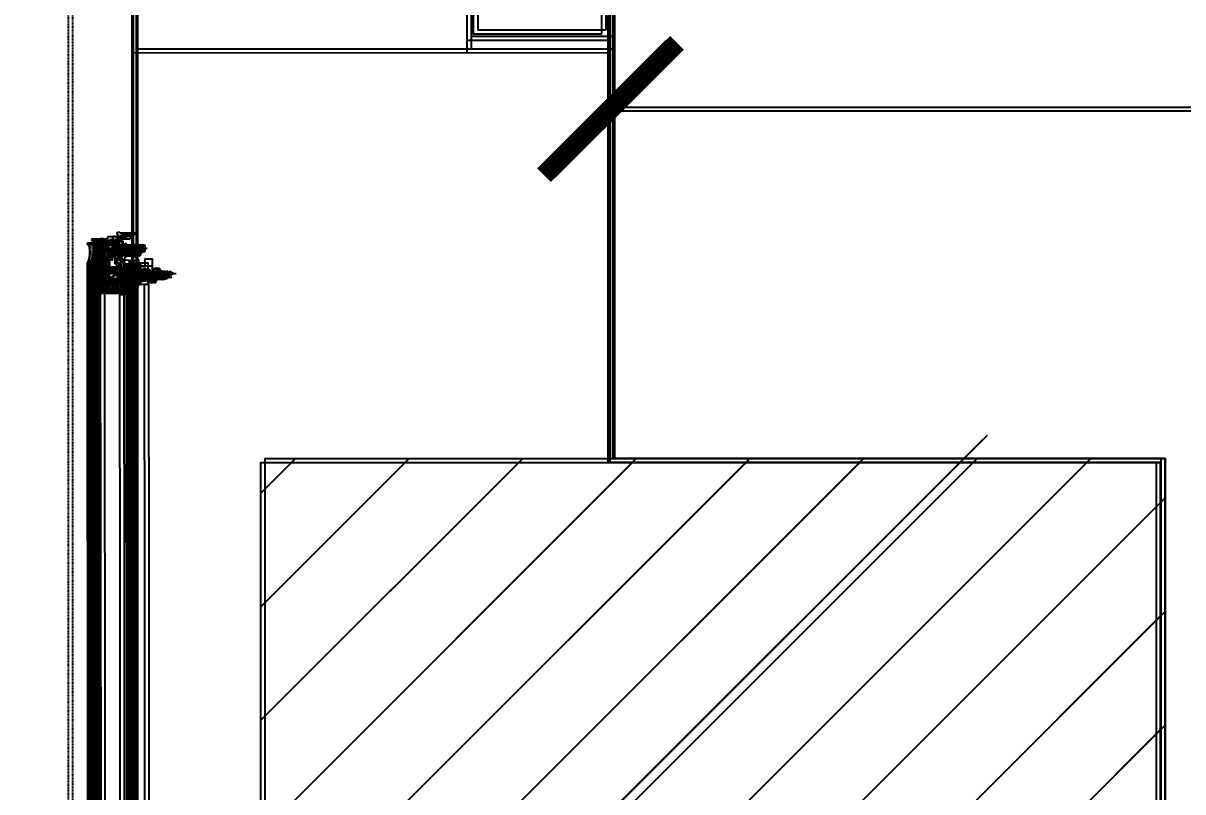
# Model space of a CAD drawing. Header units: inches. Extents: x 4821 to 127877, y 58012 to 433683.
# Drawn here: x 34344 to 35247, y 71119 to 71718 of the extents above; entities that cross this region are included whole.
import ezdxf

# ---------------------------------------------------------------- set-up
doc = ezdxf.new("R2010")
doc.units = ezdxf.units.IN
doc.header["$MEASUREMENT"] = 0
for name, pattern in [('$1$Center', [29.999999, 12, -6, 6, -6]), ('$1$DASHDOT', [25.4, 12.7, -6.35, 0, -6.35]), ('$1$DASHED', [19.05, 12.7, -6.35]), ('104-TYPICAL FLOOR$0$HIDDEN', [0.375, 0.25, -0.125])]:
    doc.linetypes.add(name, pattern=pattern)
for name, color, linetype in [('$1$ACC', 2, 'Continuous'), ('A-ANNO-DIMS', 90, 'Continuous'), ('A-FURN-FIXD', 10, 'Continuous'), ('A-LIN-10', 8, 'Continuous'), ('A-WAL-CMU', 7, 'Continuous'), ('A-WALL', 53, 'Continuous'), ('A-WIN', 141, 'Continuous'), ('COL FISRT$0$COL GROUND$0$Cloums$0$A-COL-HAT', 8, 'Continuous'), ('COL FISRT$0$COL GROUND$0$Cloums$0$A-COL-RFC', 210, 'Continuous'), ('HA', 9, 'Continuous')]:
    doc.layers.add(name, color=color, linetype=linetype)
doc.styles.add('T25-100', font='calibri.ttf', dxfattribs={"width": 0.8, "height": 250})
doc.styles.add('T25-200', font='calibri.ttf', dxfattribs={"width": 0.8, "height": 500})
doc.dimstyles.new('D100', dxfattribs={"dimtxt": 250, "dimasz": 100, "dimexe": 0.18, "dimexo": 0.0625, "dimgap": 90, "dimtad": 1, "dimdec": 0, "dimrnd": 5, "dimzin": 9, "dimdsep": 46, "dimtxsty": 'T25-100', "dimblk": 'ARCHTICK', "dimcen": 90, "dimse1": 1, "dimse2": 1, "dimclrd": 256, "dimclre": 90, "dimclrt": 7, "dimazin": 0, "dimtfac": 200, "dimtdec": 0, "dimtofl": 0, "dimtmove": 2, "dimatfit": 3, "dimldrblk": 'DOT', "dimfxl": 1, "dimtolj": 1, "dimarcsym": 0})

# ---------------------------------------------------------------- blocks, each defined once
blk = doc.blocks.new('COL FISRT')
at = {"layer": 'COL FISRT$0$COL GROUND$0$Cloums$0$A-COL-HAT'}
h = blk.add_hatch(dxfattribs=at)
h.set_pattern_fill('ANSI31', color=256, scale=500)
h.set_pattern_definition([(45, (1133289.88, -1550303.88), (-44.19417, 44.19417), [])])
h.paths.add_polyline_path([(1147002.91, -1535147.09), (1147702.91, -1535147.09), (1147702.91, -1535847.09), (1147002.91, -1535847.09)])
at = {"layer": 'COL FISRT$0$COL GROUND$0$Cloums$0$A-COL-RFC', "linetype": 'Continuous', "elevation": 0}
blk.add_lwpolyline([(1147702.91, -1535847.09), (1147002.91, -1535847.09), (1147002.91, -1535147.09), (1147702.91, -1535147.09)], close=True, dxfattribs=at)
blk = doc.blocks.new('$1$joint silicone 2')
h = blk.add_hatch()
h.set_pattern_fill('AR-SAND', color=11, scale=0.3)
h.set_pattern_definition([(37.5, (18049.9647, 8866.313), (-0.018898007, 0.578047131), [0, -0.456, 0, -0.51, 0, -0.4875]), (7.5, (18049.9647, 8866.313), (0.530933012, 0.84664382), [0, -0.246, 0, -0.411, 0, -0.1575]), (327.5, (18049.5957, 8866.313), (0.934242559, 0.001697716), [0, -0.15, 0, -0.54, 0, -0.705]), (317.5, (18049.5957, 8866.313), (0.90183798, 0.26330267), [0, -0.075, 0, -0.354, 0, -0.405])])
edge = h.paths.add_edge_path()
edge.add_line((-6.23, 1.18), (-6.21, 1.17))
edge.add_line((-6.21, 1.17), (-5.75, 0.91))
edge.add_line((-5.75, 0.91), (-5.19, 0.68))
edge.add_line((-5.19, 0.68), (-4.55, 0.49))
edge.add_line((-4.55, 0.49), (-3.83, 0.33))
edge.add_line((-3.83, 0.33), (-3.05, 0.21))
edge.add_line((-3.05, 0.21), (-2.21, 0.11))
edge.add_line((-2.21, 0.11), (-1.35, 0.05))
edge.add_line((-1.35, 0.05), (-0.45, 0.01))
edge.add_line((-0.45, 0.01), (0.45, -0.01))
edge.add_line((0.45, -0.01), (1.36, 0.01))
edge.add_line((1.36, 0.01), (2.25, 0.05))
edge.add_line((2.25, 0.05), (3.12, 0.11))
edge.add_line((3.12, 0.11), (3.95, 0.21))
edge.add_line((3.95, 0.21), (4.73, 0.33))
edge.add_line((4.73, 0.33), (5.45, 0.49))
edge.add_line((5.45, 0.49), (6.1, 0.68))
edge.add_line((6.1, 0.68), (6.66, 0.91))
edge.add_line((6.66, 0.91), (7.12, 1.17))
edge.add_line((7.12, 1.17), (7.13, 1.18))
edge.add_line((7.13, 1.18), (7.45, 0.83))
edge.add_line((7.45, 0.83), (7.45, -4.17))
edge.add_arc((0.45, -28.17), 25, 73.7398, 106.2602)
edge.add_line((-6.55, -4.17), (-6.55, 0.83))
edge.add_line((-6.55, 0.83), (-6.23, 1.18))
at = {"color": 11}
blk.add_lwpolyline([(-6.23, 1.18), (-6.21, 1.17), (-5.75, 0.91), (-5.19, 0.68), (-4.55, 0.49), (-3.83, 0.33), (-3.05, 0.21), (-2.21, 0.11), (-1.35, 0.05), (-0.45, 0.01), (0.45, -0.01), (1.36, 0.01), (2.25, 0.05), (3.12, 0.11), (3.95, 0.21), (4.73, 0.33), (5.45, 0.49), (6.1, 0.68), (6.66, 0.91), (7.12, 1.17), (7.13, 1.18), (7.45, 0.83), (7.45, -4.17, 0.142857), (-6.55, -4.17), (-6.55, 0.83)], format="xyb", close=True, dxfattribs=at)
blk = doc.blocks.new('$1$butile2')
h = blk.add_hatch(color=11)
h.dxf.hatch_style = 1
h.paths.add_polyline_path([(9.3, 0.2), (0, 0.2), (0, 0), (9.3, 0)])
at = {"color": 11}
blk.add_lwpolyline([(9.3, 0.2), (0, 0.2), (0, 0), (9.3, 0)], close=True, dxfattribs=at)
blk = doc.blocks.new('$1$inner silicone')
h = blk.add_hatch()
h.set_pattern_fill('DOTS', scale=4)
h.paths.add_polyline_path([(12.2, 0), (12.2, -0.2), (12.2, -4), (0, -4, 0.23607), (0, 0)])
at = {"color": 7}
blk.add_line((12.2, -0.2), (12.2, 0), dxfattribs=at)
blk.add_arc((-4, -2), 4.47, 333.43473, 26.56527, dxfattribs=at)
blk = doc.blocks.new('$1$outer silicone')
h = blk.add_hatch()
h.set_pattern_fill('DOTS', scale=4)
h.paths.add_polyline_path([(16.7, 0), (16.7, -5.8), (16.7, -6), (0, -6, 0.293351), (0, 0)])
at = {"color": 7}
blk.add_line((16.7, -5.8), (16.7, -6), dxfattribs=at)
blk.add_arc((-4.67, -3), 5.55, 327.30183, 32.69817, dxfattribs=at)
blk = doc.blocks.new('$1$GTSY500112')
at = {"layer": 'A-FURN-FIXD'}
blk.add_lwpolyline([(5.93, -11.75, 0.57735), (5.07, -11.75, -1), (4.2, -11.25), (4.49, -10.75, 0.965781), (3.64, -10.22, -0.138673), (1.56, -11.98, -1.037842), (1.37, -11.52, 0.283592), (2.23, -10.43, -0.584426), (2.31, -10.4, 1.39494), (2.44, -10), (1.75, -10, 0.111575), (1.32, -10.1, -0.09543), (-6.01, -12, -0.91232), (-6.08, -11.51, 0.076551), (-0.47, -9.14, 0.260148), (0, -8.29), (0, 0), (1.56, 0), (2.11, -0.24), (2.45, 0.05), (2.45, 1.67), (1.96, 1.89), (1.81, 2.1), (1.92, 2.38), (3.29, 3.53), (5.21, 3.03), (5.79, 3.03), (7.71, 3.53), (9.08, 2.38), (9.19, 2.1), (9.03, 1.89), (8.55, 1.67), (8.55, 0.05), (8.88, -0.24), (9.44, 0), (11, 0), (11, -8.29, 0.260148), (11.47, -9.14, 0.076551), (17.08, -11.51, -0.91232), (17, -12, -0.09543), (9.68, -10.1, 0.111575), (9.25, -10), (8.55, -10, 1.39494), (8.69, -10.4, -0.584426), (8.77, -10.43, 0.283592), (9.62, -11.52, -1.037842), (9.43, -11.98, -0.138673), (7.36, -10.22, 0.965781), (6.51, -10.75), (6.8, -11.25, -1)], format="xyb", close=True, dxfattribs=at)
for points in [[(4.13, -0.07), (3.64, 0.42), (3.64, 1.47), (4.13, 1.96), (6.87, 1.96), (7.36, 1.47), (7.36, 0.42), (6.87, -0.07)], [(4.01, -1.58), (4.5, -2.07), (4.5, -7.11), (4.01, -7.6), (3.19, -7.6), (2.7, -7.11), (2.7, -2.07), (3.19, -1.58)], [(7.81, -7.6), (6.99, -7.6), (6.5, -7.11), (6.5, -2.07), (6.99, -1.58), (7.81, -1.58), (8.3, -2.07), (8.3, -7.11)]]:
    blk.add_lwpolyline(points, close=True, dxfattribs=at)
blk = doc.blocks.new('$1$GTSY500502')
at = {"color": 151}
blk.add_lwpolyline([(-1.78, 2.38, -0.668179), (-2.07, 1.7), (-2.35, 1.7), (-2.35, 0), (-2.01, -0.29), (-1.68, 0), (0, 0), (0, -0.49), (-1, -0.49), (-1, -0.99), (1.91, -0.99, 0.15392), (2.48, -0.81, -0.807191), (2.77, -1.07, -0.191853), (2.18, -1.52, -0.072848), (0.68, -1.72), (0, -1.72), (0, -3), (-2.5, -3), (-2.5, -2.5, 0.414214), (-2.8, -2.2), (-8.2, -2.2, 0.414214), (-8.5, -2.5), (-8.5, -3), (-11, -3), (-11, -1.72), (-11.68, -1.72, -0.072848), (-13.18, -1.52, -0.191853), (-13.77, -1.07, -0.807191), (-13.48, -0.81, 0.15392), (-12.91, -0.99), (-10, -0.99), (-10, -0.49), (-11, -0.49), (-11, 0), (-9.32, 0), (-8.99, -0.29), (-8.65, 0), (-8.65, 1.7), (-8.93, 1.7, -0.668179), (-9.22, 2.38), (-7.8, 3.8), (-3.2, 3.8)], format="xyb", close=True, dxfattribs=at)
blk.add_lwpolyline([(-3.64, 0.49), (-4.13, 0), (-6.87, 0), (-7.36, 0.49), (-7.36, 1.47), (-6.87, 1.96), (-4.13, 1.96), (-3.64, 1.47)], close=True, dxfattribs=at)
blk = doc.blocks.new('$1$RHS4.2x22')
at = {"layer": 'A-FURN-FIXD', "linetype": '$1$DASHDOT'}
blk.add_line((4.78, 0), (-24, 0), dxfattribs=at)
at = {"layer": 'A-FURN-FIXD'}
for p, q in [((-22, 0), (-20.26, 1.09)), ((-19.72, -1.3), (-22, 0)), ((-19.98, 1.61), (-20.26, 1.09)), ((-19.72, -1.3), (-20.26, 1.09)), ((-19.45, 1.09), (-19.98, 1.61)), ((-18.23, 1.58), (-19.45, 1.09)), ((-18.91, -1.3), (-19.45, 1.09)), ((-17.85, 2.1), (-18.13, 1.58)), ((-17.42, -1.58), (-18.13, 1.58)), ((-17.33, 1.58), (-17.85, 2.1)), ((-16.14, 1.58), (-17.33, 1.58)), ((-16.61, -1.58), (-17.33, 1.58)), ((-15.85, 2.1), (-16.14, 1.58)), ((-15.42, -1.58), (-16.14, 1.58)), ((-15.33, 1.58), (-15.85, 2.1)), ((-14.61, -1.58), (-15.33, 1.58)), ((-14.14, 1.58), (-15.33, 1.58)), ((-13.85, 2.1), (-14.14, 1.58)), ((-13.43, -1.58), (-14.14, 1.58)), ((-13.33, 1.58), (-13.85, 2.1)), ((-12.62, -1.58), (-13.33, 1.58)), ((-12.14, 1.58), (-13.33, 1.58)), ((-11.86, 2.1), (-12.14, 1.58)), ((-11.43, -1.58), (-12.14, 1.58)), ((-11.33, 1.58), (-11.86, 2.1)), ((-10.62, -1.58), (-11.33, 1.58)), ((-10.15, 1.58), (-11.33, 1.58)), ((-9.86, 2.1), (-10.15, 1.58)), ((-9.43, -1.58), (-10.15, 1.58)), ((-9.86, 2.1), (-9.34, 1.58)), ((-8.62, -1.58), (-9.34, 1.58)), ((-8.15, 1.58), (-9.34, 1.58)), ((-7.86, 2.1), (-8.15, 1.58)), ((-7.43, -1.58), (-8.15, 1.58)), ((-7.34, 1.58), (-7.86, 2.1)), ((-6.63, -1.58), (-7.34, 1.58)), ((-6.15, 1.58), (-7.34, 1.58)), ((-5.86, 2.1), (-6.15, 1.58)), ((-5.44, -1.58), (-6.15, 1.58)), ((-5.34, 1.58), (-5.86, 2.1)), ((-4.63, -1.58), (-5.34, 1.58)), ((-4.15, 1.58), (-5.34, 1.58)), ((-3.87, 2.1), (-4.15, 1.58)), ((-3.44, -1.58), (-4.15, 1.58)), ((-3.44, -1.58), (-4.15, 1.58)), ((-3.34, 1.58), (-3.87, 2.1)), ((-2.63, -1.58), (-3.34, 1.58)), ((-2.16, 1.58), (-3.34, 1.58)), ((-1.87, 2.1), (-2.16, 1.58)), ((-1.44, -1.58), (-2.16, 1.58)), ((-1.35, 1.58), (-1.87, 2.1)), ((-0.63, -1.58), (-1.35, 1.58)), ((-0.16, 1.58), (-1.35, 1.58)), ((0, 1.87), (-0.16, 1.58)), ((0, 0.87), (-0.16, 1.58)), ((1.42, 4.1), (0, 4.1)), ((0, -4.1), (0, 4.1)), ((3.05, 0.46), (2.04, 0.46)), ((2.04, -0.46), (2.04, 0.46)), ((-19.72, -1.3), (-19.2, -1.82)), ((-19.2, -1.82), (-18.91, -1.3)), ((-17.42, -1.58), (-18.91, -1.3)), ((-17.42, -1.58), (-16.9, -2.1)), ((-16.9, -2.1), (-16.61, -1.58)), ((-15.42, -1.58), (-16.61, -1.58)), ((-15.42, -1.58), (-14.9, -2.1)), ((-14.9, -2.1), (-14.61, -1.58)), ((-13.43, -1.58), (-14.61, -1.58)), ((-13.43, -1.58), (-12.9, -2.1)), ((-12.9, -2.1), (-12.62, -1.58)), ((-11.43, -1.58), (-12.62, -1.58)), ((-11.43, -1.58), (-10.91, -2.1)), ((-10.91, -2.1), (-10.62, -1.58)), ((-9.43, -1.58), (-10.62, -1.58)), ((-9.43, -1.58), (-8.91, -2.1)), ((-8.91, -2.1), (-8.62, -1.58)), ((-7.43, -1.58), (-8.62, -1.58)), ((-7.43, -1.58), (-6.91, -2.1)), ((-6.91, -2.1), (-6.63, -1.58)), ((-5.44, -1.58), (-6.63, -1.58)), ((-5.44, -1.58), (-4.91, -2.1)), ((-4.91, -2.1), (-4.63, -1.58)), ((-3.44, -1.58), (-4.63, -1.58)), ((-3.44, -1.58), (-2.92, -2.1)), ((-2.92, -2.1), (-2.63, -1.58)), ((-1.44, -1.58), (-2.63, -1.58)), ((-1.44, -1.58), (-0.92, -2.1)), ((-0.92, -2.1), (-0.63, -1.58)), ((0, -1.58), (-0.63, -1.58)), ((1.42, -4.1), (0, -4.1)), ((3.05, -0.46), (2.04, -0.46))]:
    blk.add_line(p, q, dxfattribs=at)
for centre, start, end in [((-5.01, -0.91), 9.62942, 37.90566), ((-5.01, 0.91), 322.09434, 350.37058)]:
    blk.add_arc(centre, 8.15, start, end, dxfattribs=at)
blk = doc.blocks.new('nn win')
for points in [[(1073782.32, -1333384.73, 0.506094), (1073772.73, -1333379.14), (1073772.73, -1333381.77), (1073761.42, -1333381.77), (1073761.42, -1333384.73)], [(1074343.15, -1333384.71, -0.506094), (1074352.73, -1333379.12), (1074352.73, -1333381.76), (1074364.05, -1333381.76), (1074364.05, -1333384.71)], [(1073782.32, -1333396.73, -0.506094), (1073772.73, -1333402.32), (1073772.73, -1333399.68), (1073761.42, -1333399.68), (1073761.42, -1333396.73)], [(1074343.15, -1333396.71, 0.506094), (1074352.73, -1333402.3), (1074352.73, -1333399.66), (1074364.05, -1333399.66), (1074364.05, -1333396.71)]]:
    blk.add_hatch(color=2).paths.add_polyline_path(points)
at = {"color": 2}
for p, q in [((1073652.73, -1333363.23, -517.49), (1073642.73, -1333363.23, -517.49)), ((1074472.73, -1333363.21, -517.49), (1074482.73, -1333363.21, -517.49)), ((1073642.73, -1333473.23, -517.49), (1073652.73, -1333473.23, -517.49)), ((1074482.73, -1333473.21, -517.49), (1074472.73, -1333473.21, -517.49))]:
    blk.add_line(p, q, dxfattribs=at)
for p, q in [((1074352.73, -1333363.21, 517.48), (1073772.73, -1333363.23, -517.49)), ((1073772.73, -1333418.23, -517.49), (1074352.73, -1333418.21, 517.48)), ((1074432.73, -1333473.21, 703.03), (1073692.73, -1333473.23, -517.49))]:
    blk.add_line(p, q)
at = {"color": 2, "elevation": 1034.97}
for points in [[(1073652.73, -1333473.23), (1073692.73, -1333473.23), (1073692.73, -1333363.23), (1073692.73, -1333363.23), (1073692.73, -1333363.23), (1073652.73, -1333363.23)], [(1074472.73, -1333473.21), (1074432.73, -1333473.21), (1074432.73, -1333363.21), (1074432.73, -1333363.21), (1074432.73, -1333363.21), (1074472.73, -1333363.21)]]:
    blk.add_lwpolyline(points, close=True, dxfattribs=at)
at = {"color": 2}
for points, elevation in [([(1073772.73, -1333384.73), (1073772.73, -1333363.23), (1073692.73, -1333363.23), (1073692.73, -1333418.23), (1073772.73, -1333418.23), (1073772.73, -1333396.73)], -517.49), ([(1074352.73, -1333384.71), (1074352.73, -1333363.21), (1074432.73, -1333363.21), (1074432.73, -1333418.21), (1074352.73, -1333418.21), (1074352.73, -1333396.71)], 517.48)]:
    blk.add_lwpolyline(points, dxfattribs=dict(at, elevation=elevation))
at = {"color": 9, "elevation": 1034.97}
for points in [[(1073657.73, -1333468.23), (1073687.73, -1333468.23), (1073687.73, -1333368.23), (1073657.73, -1333368.23)], [(1074467.73, -1333468.21), (1074437.73, -1333468.21), (1074437.73, -1333368.21), (1074467.73, -1333368.21)]]:
    blk.add_lwpolyline(points, close=True, dxfattribs=at)
at = {"color": 9}
for points, elevation in [([(1073768.23, -1333384.73), (1073768.23, -1333367.73), (1073697.23, -1333367.73), (1073697.23, -1333413.73), (1073768.23, -1333413.73), (1073768.23, -1333396.73)], -517.49), ([(1074357.23, -1333384.71), (1074357.23, -1333367.71), (1074428.23, -1333367.71), (1074428.23, -1333413.71), (1074357.23, -1333413.71), (1074357.23, -1333396.71)], 517.48)]:
    blk.add_lwpolyline(points, dxfattribs=dict(at, elevation=elevation))
at = {"color": 2, "elevation": 1034.97}
for points in [[(1073782.32, -1333384.73, 0.506094), (1073772.73, -1333379.14), (1073772.73, -1333381.77), (1073761.42, -1333381.77), (1073761.42, -1333384.73)], [(1074343.15, -1333384.71, -0.506094), (1074352.73, -1333379.12), (1074352.73, -1333381.76), (1074364.05, -1333381.76), (1074364.05, -1333384.71)], [(1073782.32, -1333396.73, -0.506094), (1073772.73, -1333402.32), (1073772.73, -1333399.68), (1073761.42, -1333399.68), (1073761.42, -1333396.73)], [(1074343.15, -1333396.71, 0.506094), (1074352.73, -1333402.3), (1074352.73, -1333399.66), (1074364.05, -1333399.66), (1074364.05, -1333396.71)]]:
    blk.add_lwpolyline(points, format="xyb", close=True, dxfattribs=at)
at = {"elevation": 1034.97}
blk.add_lwpolyline([(1073751.42, -1333396.73), (1074374.05, -1333396.71), (1074374.05, -1333384.71), (1073751.42, -1333384.73)], close=True, dxfattribs=at)
blk = doc.blocks.new('kr')
at = {"layer": 'A-LIN-10', "linetype": '104-TYPICAL FLOOR$0$HIDDEN', "ltscale": 0.4}
blk.add_line((1023757.47, -1333195.01), (1020421.59, -1333195.01, 0), dxfattribs=at)
blk = doc.blocks.new('$1$M6x25')
at = {"color": 2, "linetype": '$1$Center', "ltscale": 10}
blk.add_line((-7.77, 0), (26.88, 0), dxfattribs=at)
at = {"color": 71}
for p, q in [((-6, 4.5), (-6, -4.5)), ((0, 5), (-5.5, 5)), ((0, 5), (0, -5)), ((0.82, 2.34), (0, 2.34)), ((1.19, 3), (0.82, 2.34)), ((0.82, 2.34), (1.88, -2.34)), ((1.85, 2.34), (1.19, 3)), ((1.85, 2.34), (2.91, -2.34)), ((2.82, 2.34), (1.85, 2.34)), ((3.19, 3), (2.82, 2.34)), ((2.82, 2.34), (3.88, -2.34)), ((3.85, 2.34), (3.19, 3)), ((3.85, 2.34), (4.91, -2.34)), ((4.82, 2.34), (3.85, 2.34)), ((5.19, 3), (4.82, 2.34)), ((4.82, 2.34), (5.88, -2.34)), ((5.85, 2.34), (5.19, 3)), ((5.85, 2.34), (6.91, -2.34)), ((6.82, 2.34), (5.85, 2.34)), ((7.19, 3), (6.82, 2.34)), ((6.82, 2.34), (7.88, -2.34)), ((7.85, 2.34), (7.19, 3)), ((7.85, 2.34), (8.91, -2.34)), ((8.82, 2.34), (7.85, 2.34)), ((9.19, 3), (8.82, 2.34)), ((8.82, 2.34), (9.88, -2.34)), ((9.85, 2.34), (9.19, 3)), ((9.85, 2.34), (10.91, -2.34)), ((10.82, 2.34), (9.85, 2.34)), ((11.19, 3), (10.82, 2.34)), ((10.82, 2.34), (11.88, -2.34)), ((11.85, 2.34), (11.19, 3)), ((11.85, 2.34), (12.91, -2.34)), ((12.82, 2.34), (11.85, 2.34)), ((13.19, 3), (12.82, 2.34)), ((12.82, 2.34), (13.88, -2.34)), ((13.85, 2.34), (13.19, 3)), ((13.85, 2.34), (14.91, -2.34)), ((14.82, 2.34), (13.85, 2.34)), ((15.19, 3), (14.82, 2.34)), ((14.82, 2.34), (15.88, -2.34)), ((15.85, 2.34), (15.19, 3)), ((15.85, 2.34), (16.91, -2.34)), ((16.82, 2.34), (15.85, 2.34)), ((17.19, 3), (16.82, 2.34)), ((16.82, 2.34), (17.88, -2.34)), ((17.85, 2.34), (17.19, 3)), ((17.85, 2.34), (18.91, -2.34)), ((18.82, 2.34), (17.85, 2.34)), ((19.19, 3), (18.82, 2.34)), ((18.82, 2.34), (19.88, -2.34)), ((19.85, 2.34), (19.19, 3)), ((19.85, 2.34), (20.91, -2.34)), ((20.82, 2.34), (19.85, 2.34)), ((21.19, 3), (20.82, 2.34)), ((20.82, 2.34), (21.88, -2.34)), ((21.85, 2.34), (21.19, 3)), ((21.85, 2.34), (22.91, -2.34)), ((22.82, 2.34), (21.85, 2.34)), ((23.19, 3), (22.82, 2.34)), ((22.82, 2.34), (23.88, -2.34)), ((23.85, 2.34), (23.19, 3)), ((23.85, 2.34), (24.91, -2.34)), ((24.82, 2.34), (23.85, 2.34)), ((25, 2.66), (24.82, 2.34)), ((24.82, 2.34), (25, 1.56)), ((25, 2.66), (25, -2.34)), ((0, -5), (-5.5, -5)), ((1.88, -2.34), (0, -2.34)), ((1.88, -2.34), (2.54, -3)), ((2.54, -3), (2.91, -2.34)), ((2.91, -2.34), (3.88, -2.34)), ((3.88, -2.34), (4.54, -3)), ((4.54, -3), (4.91, -2.34)), ((4.91, -2.34), (5.88, -2.34)), ((5.88, -2.34), (6.54, -3)), ((6.54, -3), (6.91, -2.34)), ((6.91, -2.34), (7.88, -2.34)), ((7.88, -2.34), (8.54, -3)), ((8.54, -3), (8.91, -2.34)), ((8.91, -2.34), (9.88, -2.34)), ((9.88, -2.34), (10.54, -3)), ((10.54, -3), (10.91, -2.34)), ((10.91, -2.34), (11.88, -2.34)), ((11.88, -2.34), (12.54, -3)), ((12.54, -3), (12.91, -2.34)), ((12.91, -2.34), (13.88, -2.34)), ((13.88, -2.34), (14.54, -3)), ((14.54, -3), (14.91, -2.34)), ((14.91, -2.34), (15.88, -2.34)), ((15.88, -2.34), (16.54, -3)), ((16.54, -3), (16.91, -2.34)), ((16.91, -2.34), (17.88, -2.34)), ((17.88, -2.34), (18.54, -3)), ((18.54, -3), (18.91, -2.34)), ((18.91, -2.34), (19.88, -2.34)), ((19.88, -2.34), (20.54, -3)), ((20.54, -3), (20.91, -2.34)), ((20.91, -2.34), (21.88, -2.34)), ((21.88, -2.34), (22.54, -3)), ((22.54, -3), (22.91, -2.34)), ((22.91, -2.34), (23.88, -2.34)), ((23.88, -2.34), (24.54, -3)), ((24.54, -3), (24.91, -2.34)), ((24.91, -2.34), (25, -2.34))]:
    blk.add_line(p, q, dxfattribs=at)
at = {"color": 71, "linetype": '$1$DASHED', "ltscale": 100}
for p, q in [((-6, 2.89), (-3, 2.89)), ((-6, 1.44), (-3, 1.44)), ((-6, -1.44), (-3, -1.44)), ((-6, -2.89), (-3, -2.89))]:
    blk.add_line(p, q, dxfattribs=at)
at = {"color": 71}
for centre, start, end in [((-5.5, 4.5), 90, 180), ((-5.5, -4.5), 180, 270)]:
    blk.add_arc(centre, 0.5, start, end, dxfattribs=at)
at = {"color": 71, "linetype": '$1$DASHED', "ltscale": 100}
for centre, radius, start, end in [((-4.2, 2.17), 1.4, 329.0209, 30.9791), ((-8.11, 0), 5.31, 344.22219, 15.77781), ((-4.2, -2.17), 1.4, 329.0209, 30.9791)]:
    blk.add_arc(centre, radius, start, end, dxfattribs=at)
blk = doc.blocks.new('FIRST SLAB EDGE')
at = {"ltscale": 0.5, "extrusion": (-5.69003e-07, -1.56101e-06, 1)}
h = blk.add_hatch(dxfattribs=at)
h.set_pattern_fill('ANSI38', color=21, scale=5, angle=179.01621, style=0)
h.set_pattern_definition([(224.01620899, (630235.1728, -1352179.86326), (0.4342886525, -0.44946453287), []), (314.01620899, (630235.1728, -1352179.86326), (1.3180418379, -0.4646404132), [1.5625, -0.9375])])
h.paths.add_polyline_path([(1147468.37, -1739293.65), (1147468.63, -1739293.19), (1147468.92, -1739292.82), (1147469.24, -1739292.53), (1147469.57, -1739292.33), (1147469.91, -1739292.19), (1147470.25, -1739292.12), (1147470.59, -1739292.11), (1147470.93, -1739292.15), (1147471.24, -1739292.23), (1147471.54, -1739292.35), (1147471.82, -1739292.5), (1147472.06, -1739292.68), (1147472.28, -1739292.88), (1147472.47, -1739293.09), (1147472.62, -1739293.31), (1147472.73, -1739293.53), (1147472.8, -1739293.74), (1147472.84, -1739293.96), (1147472.84, -1739294.19), (1147472.83, -1739294.44), (1147472.79, -1739294.7), (1147472.75, -1739295), (1147472.7, -1739295.33), (1147472.66, -1739295.7), (1147472.62, -1739296.11), (1147472.59, -1739296.57), (1147472.57, -1739297.06), (1147472.56, -1739297.58), (1147472.55, -1739298.13), (1147472.55, -1739298.69), (1147472.55, -1739299.27), (1147472.55, -1739299.85), (1147472.55, -1739300.44), (1147472.55, -1739301.01), (1147472.55, -1739301.58), (1147472.56, -1739302.12), (1147472.57, -1739302.65), (1147472.59, -1739303.14), (1147472.62, -1739303.6), (1147472.66, -1739304.01), (1147472.7, -1739304.38), (1147472.75, -1739304.71), (1147472.79, -1739305), (1147472.83, -1739305.27), (1147472.84, -1739305.51), (1147472.84, -1739305.74), (1147472.8, -1739305.96), (1147472.73, -1739306.18), (1147472.62, -1739306.4), (1147472.47, -1739306.62), (1147472.28, -1739306.83), (1147472.06, -1739307.03), (1147471.82, -1739307.21), (1147471.54, -1739307.36), (1147471.24, -1739307.48), (1147470.93, -1739307.56), (1147470.59, -1739307.6), (1147470.25, -1739307.59), (1147469.91, -1739307.52), (1147469.57, -1739307.38), (1147469.24, -1739307.17), (1147468.92, -1739306.89), (1147468.63, -1739306.52), (1147468.37, -1739306.06), (1147468.15, -1739305.5), (1147467.95, -1739304.85), (1147467.8, -1739304.13), (1147467.67, -1739303.35), (1147467.58, -1739302.52), (1147467.51, -1739301.65), (1147467.47, -1739300.76), (1147467.46, -1739299.85), (1147467.47, -1739298.95), (1147467.51, -1739298.06), (1147467.58, -1739297.19), (1147467.67, -1739296.36), (1147467.8, -1739295.57), (1147467.95, -1739294.85), (1147468.15, -1739294.21)])
at = {"extrusion": (-5.69003e-07, -1.56101e-06, 1)}
h = blk.add_hatch(dxfattribs=at)
h.set_pattern_fill('ANSI32', angle=179.01621)
h.set_pattern_definition([(224.016208986, (622690.8999, -1344893.7056), (0.2605731915, -0.26967871972), []), (224.016208986, (622690.72316, -1344893.70255), (0.2605731915, -0.26967871972), [])])
h.paths.add_polyline_path([(1147515.69, -1739315.11), (1147515.69, -1739316.61), (1147516.69, -1739316.61), (1147516.69, -1739319.06), (1147516.99, -1739319.36), (1147516.69, -1739319.66), (1147516.69, -1739322.11), (1147515.69, -1739322.11), (1147515.69, -1739323.61), (1147511.19, -1739323.61), (1147511.19, -1739322.61), (1147510.59, -1739322.61), (1147509.69, -1739323.51), (1147509.69, -1739323.3), (1147509.45, -1739322.75), (1147509.74, -1739322.41), (1147511.36, -1739322.41), (1147511.58, -1739322.9), (1147511.79, -1739323.05), (1147512.07, -1739322.94), (1147513.22, -1739321.57), (1147512.72, -1739319.65), (1147512.72, -1739319.07), (1147513.22, -1739317.15), (1147512.07, -1739315.78), (1147511.79, -1739315.67), (1147511.58, -1739315.82), (1147511.36, -1739316.31), (1147509.74, -1739316.31), (1147509.45, -1739315.97), (1147509.69, -1739315.42), (1147509.69, -1739315.21), (1147510.59, -1739316.11), (1147511.19, -1739316.11), (1147511.19, -1739315.11)])
h = blk.add_hatch(dxfattribs=at)
h.set_pattern_fill('HEX', color=140, scale=3, angle=179.01621)
h.set_pattern_definition([(179.01620899, (636844.3996, -1337696.1873), (-0.011151949, -0.6494233088), [0.375, -0.75]), (299.01620899, (636844.3996, -1337696.1873), (0.56799305774, 0.3150537833), [0.375, -0.75]), (239.01620899, (636844.02466, -1337696.18083), (0.55684110875, -0.3343695255), [0.375, -0.75])])
edge = h.paths.add_edge_path()
edge.add_line((1147489.44, -1739331.05), (1147489.44, -1739326.8))
edge.add_arc((1147489.14, -1739326.8), 0.3, -1079.99978, -1034.99978)
edge.add_line((1147489.35, -1739326.59), (1147488.2, -1739325.44))
edge.add_arc((1147487.99, -1739325.65), 0.3, -1034.99978, -989.99978)
edge.add_line((1147487.99, -1739325.35), (1147471.99, -1739325.35))
edge.add_arc((1147471.99, -1739325.65), 0.3, -989.99978, -944.99978)
edge.add_line((1147471.78, -1739325.44), (1147470.63, -1739326.59))
edge.add_arc((1147470.84, -1739326.8), 0.3, -944.99978, -899.99978)
edge.add_line((1147470.54, -1739326.8), (1147470.54, -1739331.05))
edge.add_arc((1147470.84, -1739331.05), 0.3, -899.99978, -809.99978)
edge.add_line((1147470.84, -1739331.35), (1147489.14, -1739331.35))
edge.add_arc((1147489.14, -1739331.05), 0.3, -1169.99978, -1079.99978)
at = {"layer": '$1$ACC', "color": 101, "extrusion": (-5.69003e-07, -1.56101e-06, 1), "elevation": 1211.34}
for points in [[(1147489.44, -1739331.65, 0.414214), (1147489.74, -1739331.35), (1147489.74, -1739326.68, 0.198912), (1147489.65, -1739326.47), (1147488.33, -1739325.14, 0.198912), (1147488.12, -1739325.05), (1147471.86, -1739325.05, 0.198912), (1147471.65, -1739325.14), (1147470.33, -1739326.47, 0.198912), (1147470.24, -1739326.68), (1147470.24, -1739331.35, 0.414214), (1147470.54, -1739331.65)], [(1147489.44, -1739331.05), (1147489.44, -1739326.8, 0.198912), (1147489.35, -1739326.59), (1147488.2, -1739325.44, 0.198912), (1147487.99, -1739325.35), (1147471.99, -1739325.35, 0.198912), (1147471.78, -1739325.44), (1147470.63, -1739326.59, 0.198912), (1147470.54, -1739326.8), (1147470.54, -1739331.05, 0.414214), (1147470.84, -1739331.35), (1147489.14, -1739331.35, 0.414214)]]:
    blk.add_lwpolyline(points, format="xyb", close=True, dxfattribs=at)
at = {"color": 165, "linetype": 'Continuous', "extrusion": (-5.69003e-07, -1.56101e-06, 1)}
for p, q in [((1147462.28, -1739307.87, 1209.28), (1147462.88, -1740147.87, 1209.28)), ((1147463.29, -1739306.86, 1209.28), (1147462.29, -1739307.86, 1209.28)), ((1147463.28, -1739306.87, 1209.28), (1147463.88, -1740147.87, 1209.28)), ((1147468.29, -1739306.86, 1209.28), (1147463.29, -1739306.86, 1209.28)), ((1147468.29, -1739306.86, 1209.28), (1147463.29, -1739306.86, 1209.28)), ((1147464.28, -1739306.86, 1209.28), (1147464.88, -1740147.87, 1209.28)), ((1147465.28, -1739306.86, 1209.28), (1147465.88, -1740147.87, 1209.28)), ((1147466.28, -1739306.86, 1209.28), (1147466.88, -1740147.87, 1209.28)), ((1147467.28, -1739306.86, 1209.28), (1147467.88, -1740147.87, 1209.28)), ((1147468.28, -1739306.86, 1209.28), (1147468.88, -1740147.87, 1209.28)), ((1147491.69, -1739311.36, 1209.28), (1147497.69, -1739311.36, 1209.28)), ((1147492.68, -1739311.36, 1209.28), (1147493.28, -1740147.87, 1209.28)), ((1147493.68, -1739311.36, 1209.28), (1147494.28, -1740147.87, 1209.28)), ((1147494.68, -1739311.36, 1209.28), (1147495.28, -1740147.87, 1209.28)), ((1147495.68, -1739311.36, 1209.28), (1147496.28, -1740147.87, 1209.28)), ((1147496.68, -1739311.36, 1209.28), (1147497.28, -1740147.87, 1209.28)), ((1147497.68, -1739311.36, 1209.28), (1147498.28, -1740147.87, 1209.28))]:
    blk.add_line(p, q, dxfattribs=at)
at = {"color": 7, "extrusion": (-5.69003e-07, -1.56101e-06, 1)}
blk.add_line((1147468.29, -1739306.86, 1209.28), (1147468.64, -1739306.53, 1209.28), dxfattribs=at)
blk.add_line((1147468.29, -1739306.86, 1209.28), (1147468.64, -1739306.53, 1209.28), dxfattribs=at)
at = {"color": 52, "extrusion": (-5.69003e-07, -1.56101e-06, 1)}
for p, q in [((1147485.99, -1739316.66, 1209.28), (1147475.99, -1739323.36, 1209.28)), ((1147475.99, -1739316.66, 1209.28), (1147485.99, -1739323.36, 1209.28))]:
    blk.add_line(p, q, dxfattribs=at)
at = {"color": 31, "extrusion": (-5.69003e-07, -1.56101e-06, 1)}
blk.add_line((1147469.08, -1739332.86, 1209.28), (1147469.67, -1740147.87, 1209.28), dxfattribs=at)
at = {"color": 16, "linetype": 'Continuous', "extrusion": (-5.69003e-07, -1.56101e-06, 1)}
blk.add_line((1147491.49, -1739332.86, 1209.28), (1147491.69, -1739332.86, 1209.28), dxfattribs=at)
at = {"color": 3, "linetype": '$1$Center', "ltscale": 50, "extrusion": (-5.69003e-07, -1.56101e-06, 1), "elevation": 1211.34}
blk.add_lwpolyline([(1147476.59, -1739293.35), (1147476.59, -1739292.95), (1147484.19, -1739292.95, 0.414214), (1147485.19, -1739291.95), (1147485.19, -1739289.35), (1147495.49, -1739289.35), (1147496.02, -1739288.69, 0.352941), (1147496.02, -1739288.32), (1147495.49, -1739287.65), (1147493.49, -1739287.65), (1147493.49, -1739288.15), (1147484.24, -1739288.15), (1147484.24, -1739287.65), (1147482.49, -1739287.65), (1147481.96, -1739288.32, 0.352941), (1147481.96, -1739288.69), (1147482.49, -1739289.35), (1147483.19, -1739289.35), (1147483.19, -1739290.95), (1147475.09, -1739290.95, 0.414214), (1147474.59, -1739291.45), (1147474.59, -1739292.85), (1147462.29, -1739292.85), (1147462.29, -1739293.85), (1147476.09, -1739293.85, 0.414214)], format="xyb", close=True, dxfattribs=at)
at = {"color": 21, "extrusion": (-5.69003e-07, -1.56101e-06, 1)}
blk.add_lwpolyline([(1147468.37, -1739293.65), (1147468.63, -1739293.19), (1147468.92, -1739292.82), (1147469.24, -1739292.53), (1147469.57, -1739292.33), (1147469.91, -1739292.19), (1147470.25, -1739292.12), (1147470.59, -1739292.11), (1147470.93, -1739292.15), (1147471.24, -1739292.23), (1147471.54, -1739292.35), (1147471.82, -1739292.5), (1147472.06, -1739292.68), (1147472.28, -1739292.88), (1147472.47, -1739293.09), (1147472.62, -1739293.31), (1147472.73, -1739293.53), (1147472.8, -1739293.74), (1147472.84, -1739293.96), (1147472.84, -1739294.19), (1147472.83, -1739294.44), (1147472.79, -1739294.7), (1147472.75, -1739295), (1147472.7, -1739295.33), (1147472.66, -1739295.7), (1147472.62, -1739296.11), (1147472.59, -1739296.57), (1147472.57, -1739297.06), (1147472.56, -1739297.58), (1147472.55, -1739298.13), (1147472.55, -1739298.69), (1147472.55, -1739299.27), (1147472.55, -1739299.85), (1147472.55, -1739300.44), (1147472.55, -1739301.01), (1147472.55, -1739301.58), (1147472.56, -1739302.12), (1147472.57, -1739302.65), (1147472.59, -1739303.14), (1147472.62, -1739303.6), (1147472.66, -1739304.01), (1147472.7, -1739304.38), (1147472.75, -1739304.71), (1147472.79, -1739305), (1147472.83, -1739305.27), (1147472.84, -1739305.51), (1147472.84, -1739305.74), (1147472.8, -1739305.96), (1147472.73, -1739306.18), (1147472.62, -1739306.4), (1147472.47, -1739306.62), (1147472.28, -1739306.83), (1147472.06, -1739307.03), (1147471.82, -1739307.21), (1147471.54, -1739307.36), (1147471.24, -1739307.48), (1147470.93, -1739307.56), (1147470.59, -1739307.6), (1147470.25, -1739307.59), (1147469.91, -1739307.52), (1147469.57, -1739307.38), (1147469.24, -1739307.17), (1147468.92, -1739306.89), (1147468.63, -1739306.52), (1147468.37, -1739306.06), (1147468.15, -1739305.5), (1147467.95, -1739304.85), (1147467.8, -1739304.13), (1147467.67, -1739303.35), (1147467.58, -1739302.52), (1147467.51, -1739301.65), (1147467.47, -1739300.76), (1147467.46, -1739299.85), (1147467.47, -1739298.95), (1147467.51, -1739298.06), (1147467.58, -1739297.19), (1147467.67, -1739296.36), (1147467.8, -1739295.57), (1147467.95, -1739294.85), (1147468.15, -1739294.21)], close=True, dxfattribs=at)
at = {"color": 7, "extrusion": (-5.69003e-07, -1.56101e-06, 1), "elevation": 1211.34}
blk.add_lwpolyline([(1147480.71, -1739314.45), (1147477.9, -1739314.45, -1.010051), (1147476.49, -1739313.04), (1147476.49, -1739310.27, -1.010051), (1147477.9, -1739308.85), (1147478.69, -1739308.85), (1147478.69, -1739294.35), (1147483.69, -1739294.35), (1147483.69, -1739308.7, -1.08744)], format="xyb", close=True, dxfattribs=at)
at = {"color": 16, "linetype": 'Continuous', "extrusion": (-5.69003e-07, -1.56101e-06, 1), "elevation": 1211.34}
blk.add_lwpolyline([(1147485.28, -1739307.83, -0.198912), (1147484.99, -1739307.12), (1147484.99, -1739306.85), (1147483.99, -1739306.85), (1147483.99, -1739308.66), (1147485.69, -1739310.36), (1147485.69, -1739314.95), (1147475.79, -1739314.95), (1147475.79, -1739308.35), (1147477.69, -1739308.35), (1147477.69, -1739306.85), (1147474.29, -1739306.85), (1147474.29, -1739323.55), (1147468.49, -1739323.55), (1147468.49, -1739332.85), (1147472.49, -1739332.85), (1147472.49, -1739331.85), (1147469.99, -1739331.85), (1147469.99, -1739325.05), (1147489.99, -1739325.05), (1147489.99, -1739331.85), (1147487.49, -1739331.85), (1147487.49, -1739332.85), (1147491.49, -1739332.85), (1147491.49, -1739323.55), (1147487.69, -1739323.55), (1147487.69, -1739311.35), (1147487.19, -1739311.35), (1147487.19, -1739310.36, 0.198912), (1147486.75, -1739309.3)], format="xyb", close=True, dxfattribs=at)
at = {"color": 21, "linetype": 'Continuous', "extrusion": (-5.69003e-07, -1.56101e-06, 1), "elevation": 1211.34}
blk.add_lwpolyline([(1147492.49, -1739309.55, 0.414214), (1147491.49, -1739310.55), (1147491.49, -1739311.95), (1147491.49, -1739311.95), (1147491.49, -1739313.35), (1147491.49, -1739313.35), (1147491.49, -1739314.25, -0.414214), (1147490.79, -1739314.95), (1147489.19, -1739314.95), (1147489.19, -1739323.35), (1147487.89, -1739323.35), (1147487.89, -1739313.35), (1147487.89, -1739313.35), (1147487.89, -1739311.95), (1147487.89, -1739311.95), (1147487.89, -1739308.75, -0.414214), (1147490.89, -1739305.75), (1147492.57, -1739305.75, -0.231514), (1147498.68, -1739308.75, -0.624419), (1147498.29, -1739309.55)], format="xyb", close=True, dxfattribs=at)
at = {"color": 16, "linetype": 'Continuous', "extrusion": (-5.69003e-07, -1.56101e-06, 1), "elevation": 1211.34}
blk.add_lwpolyline([(1147486.19, -1739323.55), (1147486.19, -1739316.45), (1147475.79, -1739316.45), (1147475.79, -1739323.55)], close=True, dxfattribs=at)
at = {"color": 52, "extrusion": (-5.69003e-07, -1.56101e-06, 1), "elevation": 1211.34}
blk.add_lwpolyline([(1147485.99, -1739323.35), (1147485.99, -1739316.65), (1147475.99, -1739316.65), (1147475.99, -1739323.35)], close=True, dxfattribs=at)
at = {"color": 31, "extrusion": (-5.69003e-07, -1.56101e-06, 1)}
for points, elevation in [([(1147509.69, -1739313.86), (1147509.69, -1739308.35), (1147503.69, -1739308.35), (1147503.69, -1739313.86)], 1211.34), ([(1147506.68, -1739324.85), (1147507.28, -1740147.87)], 1211.35), ([(1147473.07, -1740147.87), (1147472.48, -1739332.85)], 1211.35), ([(1147487.48, -1739331.65), (1147488.07, -1740147.87)], 1211.35)]:
    blk.add_lwpolyline(points, dxfattribs=dict(at, elevation=elevation))
at = {"layer": 'A-WAL-CMU'}
for p, q in [((1147497.66, -1737934.84), (1147497.66, -1741934.84)), ((1147867.66, -1739144.84, 1209.28), (1147867.66, -1739307.87, 1209.28)), ((1147867.66, -1739463.53), (1147867.66, -1739144.84))]:
    blk.add_line(p, q, dxfattribs=at)
for points, elevation in [([(1147867.66, -1739144.84), (1147497.66, -1739144.74)], 1209.28), ([(1147867.66, -1740163.53), (1148297.34, -1740163.53), (1148297.34, -1739463.53), (1147867.66, -1739463.53)], 0)]:
    blk.add_lwpolyline(points, dxfattribs=dict(at, elevation=elevation))
at = {"color": 7, "extrusion": (-5.69003e-07, -1.56101e-06, 1)}
for name, p, rotation in [('$1$joint silicone 2', (1147467.46, -1739299.4, 1211.34), 270.0002189598665), ('$1$M6x25', (1147478.69, -1739299.85, 1211.34), 0.0002189598665623592), ('$1$GTSY500502', (1147486.69, -1739305.35, 1211.34), 270.0002189598665), ('$1$outer silicone', (1147474.29, -1739306.85, 1211.34), 270.0002189598665), ('$1$inner silicone', (1147491.69, -1739311.35, 1211.34), 270.0002189598665), ('$1$RHS4.2x22', (1147504.19, -1739319.35, 1211.34), 180.0002189598666), ('$1$butile2', (1147468.49, -1739332.85, 1211.34), 90.00021895986666)]:
    blk.add_blockref(name, p, dxfattribs=dict(at, rotation=rotation))
at = {"color": 7, "extrusion": (5.69003e-07, 1.56101e-06, -1), "zscale": -1, "rotation": 89.99978104013334}
for name, p in [('$1$GTSY500112', (-1147509.69, -1739324.85, -1211.34)), ('$1$butile2', (-1147491.49, -1739332.85, -1211.34))]:
    blk.add_blockref(name, p, dxfattribs=at)
at = {"layer": 'A-WAL-CMU', "xscale": -1.000000000000004, "rotation": 90}
blk.add_blockref('kr', (-185747.35, -717666.67, 2057.55), dxfattribs=at)
at = {"layer": 'A-WIN', "xscale": -1.000000000000004, "rotation": 90}
blk.add_blockref('nn win', (-185605.55, -664662.1, 1209.28), dxfattribs=at)
blk = doc.blocks.new('_ArchTick')
at = {"color": 0, "linetype": 'ByBlock', "const_width": 0.15}
blk.add_lwpolyline([(-0.5, -0.5), (0.5, 0.5)], dxfattribs=at)
blk = doc.blocks.new('*D187')
at = {"layer": 'A-ANNO-DIMS', "lineweight": -2, "transparency": 16777216}
blk.add_line((34803.06, 71652.48), (50728.06, 71652.48), dxfattribs=at)
at = {"layer": 'Defpoints', "color": 0, "transparency": 16777216}
for p in [(50728.06, 71652.48), (34803.06, 71534.5, 1209.28), (50728.06, 71513.18)]:
    blk.add_point(p, dxfattribs=at)
at = {"layer": 'A-ANNO-DIMS', "lineweight": -2, "transparency": 16777216, "xscale": 100, "yscale": 100, "zscale": 100, "rotation": 180}
blk.add_blockref('_ArchTick', (34803.06, 71652.48), dxfattribs=at)
at = {"layer": 'A-ANNO-DIMS', "lineweight": -2, "transparency": 16777216, "xscale": 100, "yscale": 100, "zscale": 100}
blk.add_blockref('_ArchTick', (50728.06, 71652.48), dxfattribs=at)
at = {"layer": 'A-ANNO-DIMS', "color": 7, "transparency": 16777216, "insert": (42765.56, 71998.63), "char_height": 500, "attachment_point": 5, "style": 'T25-200'}
blk.add_mtext('\\A1;15925', dxfattribs=at)
blk = doc.blocks.new('_Dot')
at = {"lineweight": -2}
blk.add_line((-0.5, 0), (-1, 0), dxfattribs=at)
at = {"const_width": 0.5}
blk.add_lwpolyline([(-0.25, 0, 1), (0.25, 0, 1)], format="xyb", close=True, dxfattribs=at)
blk = doc.blocks.new('*D342')
at = {"layer": 'A-ANNO-DIMS', "lineweight": -2, "transparency": 16777216}
blk.add_line((34799.66, 71649.49), (50724.66, 71649.49), dxfattribs=at)
at = {"layer": 'Defpoints', "color": 0, "transparency": 16777216}
for p in [(50724.66, 71649.49), (34799.66, 71531.52, 1209.28), (50724.66, 71510.2)]:
    blk.add_point(p, dxfattribs=at)
at = {"layer": 'A-ANNO-DIMS', "lineweight": -2, "transparency": 16777216, "xscale": 100, "yscale": 100, "zscale": 100, "rotation": 180}
blk.add_blockref('_ArchTick', (34799.66, 71649.49), dxfattribs=at)
at = {"layer": 'A-ANNO-DIMS', "lineweight": -2, "transparency": 16777216, "xscale": 100, "yscale": 100, "zscale": 100}
blk.add_blockref('_ArchTick', (50724.66, 71649.49), dxfattribs=at)
at = {"layer": 'A-ANNO-DIMS', "color": 7, "transparency": 16777216, "insert": (42762.16, 71995.65), "char_height": 500, "attachment_point": 5, "style": 'T25-200'}
blk.add_mtext('\\A1;15925', dxfattribs=at)

msp = doc.modelspace()

# ---------------------------------------------------------------- hatches: boundary and pattern name
at = {"layer": 'A-WALL'}
h = msp.add_hatch(dxfattribs=at)
h.set_pattern_fill('ANSI36', color=5, scale=250)
h.set_pattern_definition([(45, (-965085.9, -3816.7), (420.9495, 1543.4815), [1984.375, -396.875, 0, -396.875])])
h.paths.add_polyline_path([(82875.56, 80853.28), (80097.51, 80853.28), (80097.51, 82525.86), (66209.95, 82525.86), (66209.95, 68904.55), (82875.56, 68904.55)])
h.paths.add_polyline_path([(51096.58, 82525.86), (37209.02, 82525.86), (37209.02, 80853.28), (34430.97, 80853.28), (34430.97, 68904.55), (51096.58, 68904.55)])
h = msp.add_hatch(dxfattribs=at)
h.set_pattern_fill('ANSI36', color=5, scale=250)
h.set_pattern_definition([(45, (-965082.5, -3813.7), (420.9495, 1543.4815), [1984.375, -396.875, 0, -396.875])])
h.paths.add_polyline_path([(82878.96, 80856.26), (80100.91, 80856.26), (80100.91, 82528.84), (66213.35, 82528.84), (66213.35, 68907.53), (82878.96, 68907.53)])
h.paths.add_polyline_path([(51099.98, 82528.84), (37212.42, 82528.84), (37212.42, 80856.26), (34434.37, 80856.26), (34434.37, 68907.53), (51099.98, 68907.53)])

# ---------------------------------------------------------------- linework, layer by layer
for points in [[(82874.95, 99395.85), (82874.95, 89400.91), (87604.33, 89400.91), (87604.33, 80603.28), (82874.33, 80603.28), (82874.95, 68904.55), (66209.33, 68904.55), (66209.33, 82275.84), (51095.97, 82275.84), (51095.97, 68904.55), (34429.05, 68904.55), (34429.66, 80603.28), (29699.36, 80603.28), (29696.68, 89400.82), (34429.66, 89400.91), (34429.66, 99395.85), (82874.95, 99395.85)], [(82878.35, 99398.84), (82878.35, 89403.89), (87607.73, 89403.89), (87607.73, 80606.26), (82877.73, 80606.26), (82878.35, 68907.53), (66212.73, 68907.53), (66212.73, 82278.83), (51099.37, 82278.83), (51099.37, 68907.53), (34432.45, 68907.53), (34433.06, 80606.26), (29702.76, 80606.26), (29700.08, 89403.8), (34433.06, 89403.89), (34433.06, 99398.84), (82878.35, 99398.84)]]:
    msp.add_lwpolyline(points, dxfattribs=at)
at = {"layer": 'A-WALL', "elevation": 0}
for points in [[(51095.97, 68904.55), (34430.36, 68904.55), (34430.36, 80853.28), (37208.41, 80853.28), (37208.41, 82525.86), (51095.97, 82525.86), (51095.97, 68904.55)], [(51099.37, 68907.53), (34433.76, 68907.53), (34433.76, 80856.26), (37211.81, 80856.26), (37211.81, 82528.84), (51099.37, 82528.84), (51099.37, 68907.53)], [(50008.3, 82275.87), (45236.67, 82275.87), (45236.57, 80955.89), (43050.87, 80955.89), (43050.97, 79625.85), (42250.97, 79625.85), (42250.97, 80425.85), (42282.53, 80425.85), (42282.53, 82275.85), (37208.44, 82289.04), (37208.44, 80603.28), (34800.97, 80603.28), (34800.97, 71375.85), (35225.97, 71375.85), (35225.97, 70675.85), (34800.97, 70675.85), (34800.36, 69274.55), (50725.97, 69274.55)], [(50011.7, 82278.85), (45240.07, 82278.85), (45239.97, 80958.88), (43054.27, 80958.88), (43054.37, 79628.84), (42254.37, 79628.84), (42254.37, 80428.84), (42285.93, 80428.84), (42285.93, 82278.84), (37211.84, 82292.03), (37211.84, 80606.26), (34804.37, 80606.26), (34804.37, 71378.84), (35229.37, 71378.84), (35229.37, 70678.84), (34804.37, 70678.84), (34803.76, 69277.53), (50729.37, 69277.53)]]:
    msp.add_lwpolyline(points, dxfattribs=at)
at = {"layer": 'HA', "elevation": 0}
for points in [[(51095.97, 68904.55), (34430.36, 68904.55), (34430.36, 80603.28), (29699.36, 80603.28), (29698.84, 89398.62), (34429.66, 89398.62), (34429.66, 99395.85), (82874.95, 99395.86), (82874.95, 89400.91), (87604.33, 89400.91), (87575.63, 80603.28), (82874.95, 80603.28), (82874.95, 68904.55), (34429.05, 68907.09)], [(51099.37, 68907.53), (34433.76, 68907.53), (34433.76, 80606.26), (29702.76, 80606.26), (29702.24, 89401.61), (34433.06, 89401.61), (34433.06, 99398.84), (82878.35, 99398.84), (82878.35, 89403.89), (87607.73, 89403.89), (87579.03, 80606.26), (82878.35, 80606.26), (82878.35, 68907.53), (34432.45, 68910.07)]]:
    msp.add_lwpolyline(points, dxfattribs=at)

# ---------------------------------------------------------------- block references
at = {"layer": 'A-WAL-CMU'}
for name, p in [('FIRST SLAB EDGE', (-1113064.6, 1810842.37, 0)), ('FIRST SLAB EDGE', (-1113068, 1810839.38, 0)), ('COL FISRT', (-1112473.57, 1606522.95)), ('COL FISRT', (-1112470.17, 1606525.93))]:
    msp.add_blockref(name, p, dxfattribs=at)

# ---------------------------------------------------------------- dimensions: what is measured, and where the dimension line sits
at = {"layer": 'A-ANNO-DIMS'}
for base, p1, p2, picture, middle in [((50724.66, 71649.49, 0), (34799.66, 71531.52, 1209.28), (50724.66, 71510.2, 0), '*D342', (42762.16, 71995.65, 0)), ((50728.06, 71652.48, 0), (34803.06, 71534.5, 1209.28), (50728.06, 71513.18, 0), '*D187', (42765.56, 71998.63, 0))]:
    dim = msp.add_linear_dim(base=base, p1=p1, p2=p2, dimstyle='D100', override={"dimtxt": 1000, "dimtxsty": 'T25-200'}, dxfattribs=at)
    dim.commit()
    dim.dimension.update_dxf_attribs({"geometry": picture, "text_midpoint": middle})

doc.saveas('drawing.dxf')
